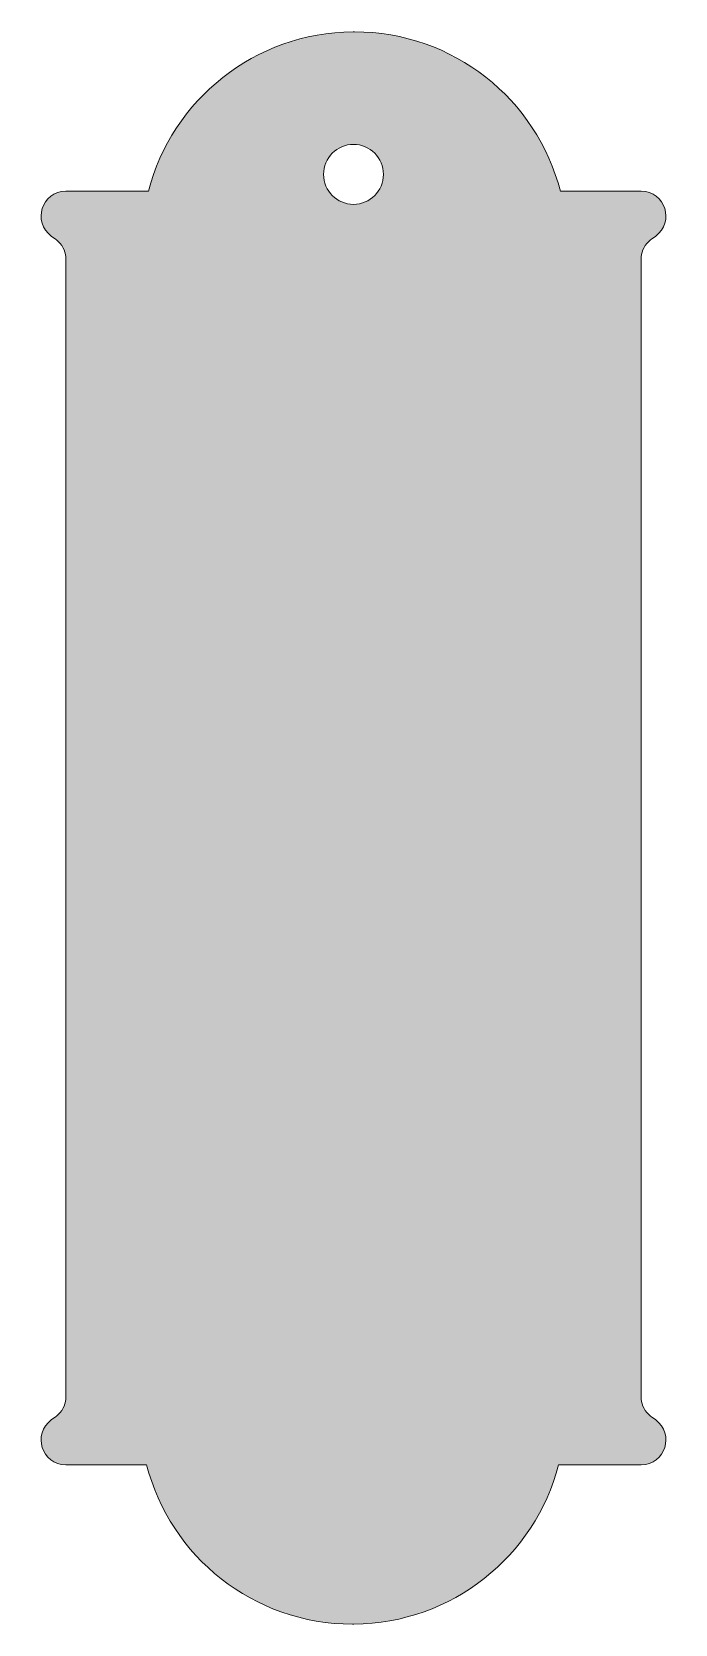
# Model space of a CAD drawing. Header units: centimetres. Extents: x 3.1 to 10.9, y -19.7 to -0.3.
import ezdxf

# ---------------------------------------------------------------- set-up
doc = ezdxf.new("R2010")
doc.units = ezdxf.units.CM
doc.header["$MEASUREMENT"] = 0
doc.layers.add('Layer 1', color=7, linetype='Continuous')

msp = doc.modelspace()

# ---------------------------------------------------------------- hatches: boundary and pattern name
at = {"layer": 'Layer 1', "true_color": 0xf1ceac}
h = msp.add_hatch(color=31, dxfattribs=at)
h.dxf.hatch_style = 2
edge = h.paths.add_edge_path()
edge.add_spline(control_points=[(10.658, -17.205), (10.658, -17.205), (10.605, -17.167), (10.605, -17.167), (10.592, -17.158), (10.581, -17.148), (10.57, -17.137), (10.513, -17.081), (10.48, -17.004), (10.48, -16.923), (10.48, -16.923), (10.48, -3.093), (10.48, -3.093), (10.48, -3.012), (10.513, -2.934), (10.57, -2.878), (10.581, -2.867), (10.592, -2.857), (10.605, -2.848), (10.605, -2.848), (10.658, -2.81), (10.658, -2.81), (10.894, -2.638), (10.773, -2.264), (10.48, -2.264), (10.48, -2.264), (9.5, -2.264), (9.5, -2.264), (9.213, -1.149), (8.201, -0.325), (6.997, -0.325), (6.997, -0.325), (6.988, -0.325), (6.988, -0.325), (6.985, -0.325), (6.983, -0.325), (6.981, -0.326), (5.783, -0.333), (4.779, -1.154), (4.493, -2.264), (4.493, -2.264), (3.49, -2.264), (3.49, -2.264), (3.197, -2.264), (3.076, -2.638), (3.312, -2.81), (3.312, -2.81), (3.365, -2.848), (3.365, -2.848), (3.378, -2.857), (3.389, -2.867), (3.4, -2.878), (3.457, -2.934), (3.49, -3.011), (3.49, -3.093), (3.49, -3.093), (3.49, -16.923), (3.49, -16.923), (3.49, -17.004), (3.457, -17.081), (3.4, -17.137), (3.389, -17.148), (3.378, -17.158), (3.365, -17.167), (3.365, -17.167), (3.312, -17.205), (3.312, -17.205), (3.076, -17.377), (3.197, -17.751), (3.49, -17.751), (3.49, -17.751), (4.47, -17.751), (4.47, -17.751), (4.757, -18.866), (5.769, -19.69), (6.973, -19.69), (6.973, -19.69), (6.982, -19.69), (6.982, -19.69), (6.985, -19.69), (6.987, -19.69), (6.989, -19.689), (8.187, -19.682), (9.191, -18.861), (9.477, -17.751), (9.477, -17.751), (10.48, -17.751), (10.48, -17.751), (10.773, -17.751), (10.894, -17.377), (10.658, -17.205)], knot_values=[0, 0, 0, 0, 1, 1, 1, 2, 2, 2, 3, 3, 3, 4, 4, 4, 5, 5, 5, 6, 6, 6, 7, 7, 7, 8, 8, 8, 9, 9, 9, 10, 10, 10, 11, 11, 11, 12, 12, 12, 13, 13, 13, 14, 14, 14, 15, 15, 15, 16, 16, 16, 17, 17, 17, 18, 18, 18, 19, 19, 19, 20, 20, 20, 21, 21, 21, 22, 22, 22, 23, 23, 23, 24, 24, 24, 25, 25, 25, 26, 26, 26, 27, 27, 27, 28, 28, 28, 29, 29, 29, 30, 30, 30, 30], degree=3, periodic=1)
edge = h.paths.add_edge_path()
edge.add_spline(control_points=[(7.349, -2.059), (7.349, -2.26), (7.186, -2.423), (6.985, -2.423), (6.784, -2.423), (6.621, -2.26), (6.621, -2.059), (6.621, -1.857), (6.784, -1.694), (6.985, -1.694), (7.186, -1.694), (7.349, -1.857), (7.349, -2.059)], knot_values=[0, 0, 0, 0, 1, 1, 1, 2, 2, 2, 3, 3, 3, 4, 4, 4, 4], degree=3, periodic=1)

# ---------------------------------------------------------------- linework, layer by layer
at = {"layer": 'Layer 1', "lineweight": 0}
for points, knots in [([(10.658, -17.205), (10.658, -17.205), (10.605, -17.167), (10.605, -17.167), (10.592, -17.158), (10.581, -17.148), (10.57, -17.137), (10.513, -17.081), (10.48, -17.004), (10.48, -16.923), (10.48, -16.923), (10.48, -3.093), (10.48, -3.093), (10.48, -3.012), (10.513, -2.934), (10.57, -2.878), (10.581, -2.867), (10.592, -2.857), (10.605, -2.848), (10.605, -2.848), (10.658, -2.81), (10.658, -2.81), (10.894, -2.638), (10.773, -2.264), (10.48, -2.264), (10.48, -2.264), (9.5, -2.264), (9.5, -2.264), (9.213, -1.149), (8.201, -0.325), (6.997, -0.325), (6.997, -0.325), (6.988, -0.325), (6.988, -0.325), (6.985, -0.325), (6.983, -0.325), (6.981, -0.326), (5.783, -0.333), (4.779, -1.154), (4.493, -2.264), (4.493, -2.264), (3.49, -2.264), (3.49, -2.264), (3.197, -2.264), (3.076, -2.638), (3.312, -2.81), (3.312, -2.81), (3.365, -2.848), (3.365, -2.848), (3.378, -2.857), (3.389, -2.867), (3.4, -2.878), (3.457, -2.934), (3.49, -3.011), (3.49, -3.093), (3.49, -3.093), (3.49, -16.923), (3.49, -16.923), (3.49, -17.004), (3.457, -17.081), (3.4, -17.137), (3.389, -17.148), (3.378, -17.158), (3.365, -17.167), (3.365, -17.167), (3.312, -17.205), (3.312, -17.205), (3.076, -17.377), (3.197, -17.751), (3.49, -17.751), (3.49, -17.751), (4.47, -17.751), (4.47, -17.751), (4.757, -18.866), (5.769, -19.69), (6.973, -19.69), (6.973, -19.69), (6.982, -19.69), (6.982, -19.69), (6.985, -19.69), (6.987, -19.69), (6.989, -19.689), (8.187, -19.682), (9.191, -18.861), (9.477, -17.751), (9.477, -17.751), (10.48, -17.751), (10.48, -17.751), (10.773, -17.751), (10.894, -17.377), (10.658, -17.205)], [0, 0, 0, 0, 1, 1, 1, 2, 2, 2, 3, 3, 3, 4, 4, 4, 5, 5, 5, 6, 6, 6, 7, 7, 7, 8, 8, 8, 9, 9, 9, 10, 10, 10, 11, 11, 11, 12, 12, 12, 13, 13, 13, 14, 14, 14, 15, 15, 15, 16, 16, 16, 17, 17, 17, 18, 18, 18, 19, 19, 19, 20, 20, 20, 21, 21, 21, 22, 22, 22, 23, 23, 23, 24, 24, 24, 25, 25, 25, 26, 26, 26, 27, 27, 27, 28, 28, 28, 29, 29, 29, 30, 30, 30, 30]), ([(7.349, -2.059), (7.349, -2.26), (7.186, -2.423), (6.985, -2.423), (6.784, -2.423), (6.621, -2.26), (6.621, -2.059), (6.621, -1.857), (6.784, -1.694), (6.985, -1.694), (7.186, -1.694), (7.349, -1.857), (7.349, -2.059)], [0, 0, 0, 0, 1, 1, 1, 2, 2, 2, 3, 3, 3, 4, 4, 4, 4])]:
    msp.add_open_spline(points, degree=3, knots=knots, dxfattribs=at)

doc.saveas('drawing.dxf')
